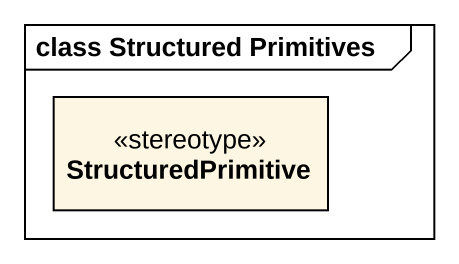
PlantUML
@startuml
mainframe class Structured Primitives
hide circle
hide empty members
class StructuredPrimitive <<stereotype>>
@enduml
